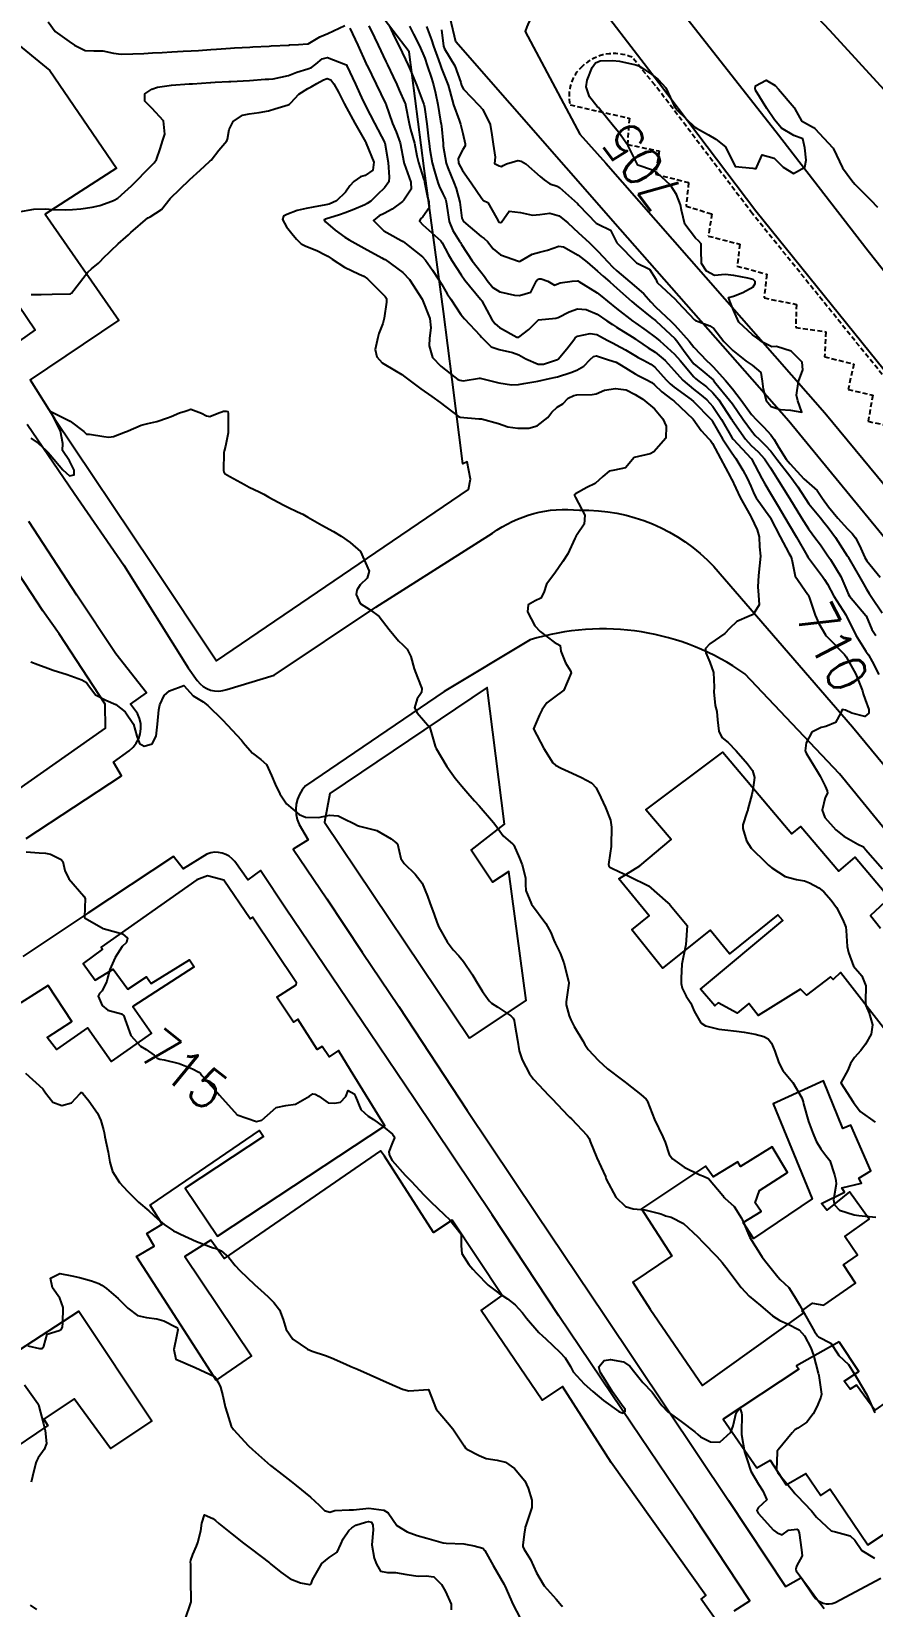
# Model space of a CAD drawing. Header units: metres. Extents: x 292545 to 299085, y 7450245 to 7463078.
# Drawn here: x 297910.9 to 297997.3, y 7451897.9 to 7452059.7 of the extents above; entities that cross this region are included whole.
import ezdxf
from ezdxf.enums import TextEntityAlignment as Align

# ---------------------------------------------------------------- set-up
doc = ezdxf.new("R2010")
doc.units = ezdxf.units.M
doc.linetypes.add('DASHED', pattern=[0.75, 0.5, -0.25])
for name, color, linetype in [('Canteiro', 45, 'DASHED'), ('Cotas', 45, 'Continuous'), ('Curvas de Nivel 1m', 11, 'Continuous'), ('Curvas de Nivel 5m', 15, 'Continuous'), ('Edificações', 30, 'Continuous'), ('Linha Férrea', 20, 'Continuous'), ('Vias Primárias', 230, 'Continuous')]:
    doc.layers.add(name, color=color, linetype=linetype)
doc.styles.add('Style-STANDARD', font='STANDARD.shx')

msp = doc.modelspace()

# ---------------------------------------------------------------- linework, layer by layer
at = {"layer": 'Canteiro'}
msp.add_lwpolyline([(297999.69, 7452022.7), (297984.94, 7452040.97), (297974.93, 7452054.18), (297972.57, 7452057.04, 0.300032), (297967.47, 7452056.13, 0.276756), (297966.21, 7452052.15), (297972.29, 7452050.78), (297972.09, 7452048.08), (297975.34, 7452047.42), (297975, 7452045.03), (297978.38, 7452044.18), (297978.11, 7452041.76), (297980.77, 7452040.96), (297980.4, 7452038.68), (297983.64, 7452037.85), (297983.37, 7452035.6), (297986.41, 7452034.75), (297986.13, 7452032.32), (297989.45, 7452031.66), (297989.38, 7452029.28), (297992.48, 7452028.84), (297992.34, 7452026.28), (297995.35, 7452025.53), (297994.77, 7452022.93), (297997.3, 7452022.33), (297996.82, 7452019.65), (298000.36, 7452018.87)], format="xyb", dxfattribs=at)
at = {"layer": 'Curvas de Nivel 1m', "flags": 128}
for points, elevation in [([(297945.52, 7452060.28), (297946.1, 7452059.06), (297946.48, 7452058.27), (297947.28, 7452056.6), (297947.44, 7452056.26), (297948.03, 7452055.02), (297948.39, 7452054.24), (297948.66, 7452053.66), (297949.23, 7452052.37), (297949.28, 7452052.23), (297949.31, 7452052.16), (297949.66, 7452050.23), (297949.81, 7452049.61), (297950.22, 7452048.22), (297950.47, 7452046.91), (297950.62, 7452046.22), (297951.14, 7452044.6), (297951.24, 7452044.31), (297951.26, 7452044.21), (297951.57, 7452042.66), (297951.69, 7452042.2), (297951.72, 7452041.59), (297951.09, 7452040.66), (297950.85, 7452040.45), (297950.73, 7452040.21), (297951.08, 7452039.82), (297952.92, 7452038.19), (297953.06, 7452037.99), (297953.68, 7452036.82), (297954.06, 7452036.17), (297955.02, 7452034.68), (297955.4, 7452034.16), (297956.99, 7452032.19), (297957.02, 7452032.17), (297957.04, 7452032.14), (297957.12, 7452032.01), (297958.15, 7452030.12), (297958.5, 7452029.66), (297958.95, 7452029.29), (297960.73, 7452028.31), (297960.94, 7452028.29), (297961.96, 7452029.07), (297962.96, 7452030.07), (297964.75, 7452030.26), (297964.97, 7452030.32), (297966.1, 7452030.91), (297966.98, 7452031.22), (297967.85, 7452031.15), (297968.97, 7452030.64), (297969.98, 7452029.98), (297970.56, 7452029.58), (297970.96, 7452029.33), (297972.58, 7452028.32), (297972.94, 7452028.08), (297973.02, 7452028.03), (297973.13, 7452027.95), (297974.22, 7452027.21), (297974.93, 7452026.76), (297975.96, 7452025.91), (297976.9, 7452024.86), (297977.79, 7452023.89), (297978.88, 7452022.96), (297979.49, 7452022.49), (297980.24, 7452021.86), (297980.86, 7452021.17), (297981.75, 7452019.84), (297982.82, 7452018), (297982.95, 7452017.83), (297984.8, 7452015.83), (297984.83, 7452015.78), (297985.9, 7452013.79), (297986.2, 7452013.23), (297986.76, 7452012.29), (297987.08, 7452011.78), (297987.58, 7452010.93), (297988.27, 7452009.76), (297988.72, 7452009.01), (297989.46, 7452007.75), (297990.52, 7452005.91), (297990.61, 7452005.74), (297990.68, 7452005.62), (297992.12, 7452003.72), (297992.35, 7452003.41), (297992.64, 7452002.91), (297993.29, 7452001.7), (297994.52, 7451999.77), (297994.57, 7451999.69), (297994.6, 7451999.64), (297995.56, 7451997.68), (297996.57, 7451996.05), (297996.73, 7451995.84), (297996.85, 7451995.67), (297997.23, 7451994.98), (297997.93, 7451993.65)], 709), ([(297947.64, 7452060.25), (297948.18, 7452059.12), (297948.6, 7452058.24), (297949.28, 7452056.82), (297949.56, 7452056.23), (297949.82, 7452055.67), (297950.44, 7452054.22), (297951.14, 7452052.31), (297951.17, 7452052.21), (297951.23, 7452051.91), (297951.48, 7452050.21), (297951.66, 7452048.68), (297951.72, 7452048.2), (297951.8, 7452047.57), (297952.05, 7452046.2), (297952.28, 7452045.33), (297952.61, 7452044.19), (297952.74, 7452043.79), (297953.12, 7452043), (297953.39, 7452042.46), (297953.48, 7452042.18), (297953.54, 7452041.75), (297953.79, 7452040.18), (297954.14, 7452039.24), (297954.84, 7452038.16), (297954.93, 7452038.03), (297955.06, 7452037.81), (297956.15, 7452036.15), (297957.03, 7452035.01), (297957.42, 7452034.54), (297957.68, 7452034.13), (297958.27, 7452033.39), (297959, 7452032.95), (297960.48, 7452032.62), (297961, 7452032.58), (297962.17, 7452032.91), (297962.74, 7452034.07), (297962.86, 7452034.22), (297963.01, 7452034.28), (297963.23, 7452034.28), (297963.93, 7452034.06), (297964.59, 7452033.63), (297965.01, 7452033.79), (297965.19, 7452033.86), (297966.41, 7452034.03), (297966.96, 7452034.08), (297967.01, 7452034.07), (297967.11, 7452034.02), (297969, 7452032.85), (297969.47, 7452032.47), (297970.05, 7452031.98), (297970.98, 7452031.25), (297972.66, 7452029.95), (297972.96, 7452029.73), (297974.01, 7452028.99), (297974.95, 7452028.29), (297975.41, 7452027.92), (297976.92, 7452026.55), (297977.51, 7452025.89), (297978.9, 7452024.22), (297979.07, 7452024.05), (297979.29, 7452023.87), (297980.2, 7452023.18), (297980.88, 7452022.57), (297981.48, 7452021.84), (297982.75, 7452019.92), (297982.81, 7452019.83), (297982.84, 7452019.78), (297984.23, 7452017.82), (297984.82, 7452017.16), (297985.51, 7452016.5), (297986.16, 7452015.79), (297986.79, 7452014.87), (297987.48, 7452013.77), (297988.75, 7452011.76), (297989.99, 7452009.75), (297990.71, 7452008.59), (297991.07, 7452008.09), (297991.35, 7452007.73), (297991.93, 7452006.96), (297992.68, 7452005.84), (297992.77, 7452005.71), (297992.94, 7452005.45), (297994, 7452003.7), (297994.64, 7452002.28), (297994.81, 7452001.86), (297994.91, 7452001.69), (297996.6, 7451999.69), (297996.62, 7451999.67), (297997.2, 7451998.27), (297997.62, 7451997.65)], 708), ([(297949.72, 7452060.23), (297950.12, 7452059.41), (297950.72, 7452058.22), (297951.28, 7452056.94), (297951.53, 7452056.21), (297951.95, 7452054.89), (297952.17, 7452054.2), (297952.39, 7452053.34), (297952.6, 7452052.19), (297952.9, 7452050.49), (297952.95, 7452050.18), (297952.98, 7452049.96), (297953.15, 7452048.18), (297953.18, 7452047.9), (297953.48, 7452046.18), (297953.63, 7452045.69), (297954.27, 7452044.17), (297954.51, 7452043.55), (297954.87, 7452042.16), (297955.09, 7452040.51), (297955.26, 7452040.16), (297957.07, 7452038.62), (297957.36, 7452038.43), (297957.73, 7452038.13), (297958.31, 7452037.38), (297959.04, 7452036.76), (297960.89, 7452036.09), (297961.03, 7452036.06), (297961.05, 7452036.07), (297961.09, 7452036.09), (297962.3, 7452036.82), (297963.05, 7452037.03), (297963.89, 7452037.22), (297965.06, 7452037.65), (297965.51, 7452037.58), (297967.04, 7452036.73), (297967.96, 7452036.01), (297969.02, 7452035.06), (297969.59, 7452034.56), (297970.28, 7452033.98), (297970.67, 7452033.64), (297971.01, 7452033.33), (297972.54, 7452031.95), (297972.99, 7452031.58), (297974.61, 7452030.28), (297974.96, 7452029.99), (297975.04, 7452029.92), (297976.95, 7452028.17), (297977.18, 7452027.9), (297977.85, 7452026.97), (297978.63, 7452025.88), (297978.91, 7452025.57), (297979.83, 7452024.79), (297980.89, 7452023.9), (297980.94, 7452023.85), (297981.19, 7452023.54), (297982.58, 7452021.83), (297982.87, 7452021.44), (297983.97, 7452019.82), (297984.83, 7452018.67), (297985.23, 7452018.2), (297985.62, 7452017.8), (297986.23, 7452017.21), (297986.81, 7452016.58), (297987.43, 7452015.77), (297988.78, 7452014.04), (297988.99, 7452013.76), (297989.6, 7452012.91), (297990.36, 7452011.74), (297990.74, 7452011.19), (297991.93, 7452009.72), (297992.28, 7452009.28), (297992.71, 7452008.74), (297993.47, 7452007.7), (297994.68, 7452005.84), (297994.74, 7452005.75), (297994.77, 7452005.69), (297994.91, 7452005.46), (297995.94, 7452003.67), (297996.19, 7452003.21), (297996.64, 7452002.41), (297996.93, 7452001.96), (297997.12, 7452001.66), (297998.26, 7451999.99)], 707), ([(297951.45, 7452060.21), (297951.96, 7452058.85), (297952.17, 7452058.2), (297952.68, 7452056.79), (297952.89, 7452056.19), (297952.99, 7452055.9), (297953.26, 7452055.21), (297953.66, 7452054.18), (297953.85, 7452053.57), (297954.24, 7452052.17), (297954.79, 7452050.58), (297954.93, 7452050.16), (297955.19, 7452049.23), (297955.44, 7452048.16), (297955.41, 7452047.93), (297955.17, 7452047.56), (297954.7, 7452046.63), (297954.74, 7452046.16), (297955.15, 7452045.4), (297956.04, 7452044.15), (297957.12, 7452042.52), (297957.32, 7452042.34), (297957.74, 7452042.13), (297958.65, 7452040.55), (297958.89, 7452040.11), (297959.04, 7452040.07), (297959.08, 7452040.06), (297959.13, 7452040.06), (297959.15, 7452040.11), (297959.95, 7452041.25), (297961.1, 7452041.09), (297962.35, 7452040.83), (297963.1, 7452040.9), (297964.12, 7452041.03), (297965.09, 7452040.74), (297965.98, 7452040.03), (297967.07, 7452039), (297968.15, 7452038.01), (297969.05, 7452037.12), (297970.1, 7452035.98), (297970.57, 7452035.52), (297971.02, 7452035.12), (297972.33, 7452033.96), (297973.01, 7452033.4), (297973.79, 7452032.73), (297974.49, 7452031.93), (297974.99, 7452031.4), (297976.59, 7452029.9), (297976.96, 7452029.53), (297978.42, 7452027.89), (297978.93, 7452027.28), (297980.25, 7452025.86), (297980.6, 7452025.55), (297980.91, 7452025.26), (297982.18, 7452023.84), (297982.88, 7452022.99), (297983.78, 7452021.82), (297984.85, 7452020.36), (297985.36, 7452019.8), (297986.11, 7452019.06), (297986.83, 7452018.25), (297987.17, 7452017.78), (297987.63, 7452016.96), (297988.39, 7452015.76), (297988.8, 7452015.27), (297990.23, 7452013.75), (297990.77, 7452013.25), (297991.58, 7452012.54), (297992.14, 7452011.72), (297992.74, 7452010.86), (297993.72, 7452009.7), (297994.71, 7452008.59), (297995.17, 7452008.14), (297995.51, 7452007.68), (297995.92, 7452006.9), (297996.47, 7452005.66), (297996.68, 7452005.32), (297998.05, 7452003.65)], 706), ([(297909.58, 7452041.18), (297911.1, 7452041.45), (297912.28, 7452041.49), (297913.1, 7452041.4), (297914.37, 7452041.38), (297915.1, 7452041.4), (297915.94, 7452041.46), (297917.1, 7452041.64), (297917.89, 7452041.82), (297919.11, 7452042.25), (297919.35, 7452042.35), (297919.74, 7452042.58), (297920.47, 7452043.23), (297921.13, 7452043.85), (297921.85, 7452044.56), (297922.49, 7452045.2), (297923.15, 7452045.88), (297923.49, 7452046.21), (297923.72, 7452046.53), (297924.08, 7452047.63), (297924.37, 7452048.53), (297924.58, 7452049.14), (297924.42, 7452050.53), (297923.22, 7452051.81), (297922.5, 7452052.55), (297922.5, 7452053.28), (297923.25, 7452053.75), (297923.83, 7452053.96), (297925.25, 7452054.19), (297927.06, 7452054.3), (297927.25, 7452054.32), (297927.41, 7452054.33), (297929.25, 7452054.44), (297929.28, 7452054.44), (297929.73, 7452054.47), (297931.16, 7452054.55), (297931.25, 7452054.55), (297931.36, 7452054.56), (297933.26, 7452054.67), (297934.88, 7452054.78), (297935.26, 7452054.81), (297935.69, 7452054.83), (297937.26, 7452055.16), (297938.12, 7452055.51), (297939.27, 7452055.85), (297939.62, 7452055.99), (297940.07, 7452056.34), (297940.72, 7452056.89), (297941.28, 7452057.02), (297943.14, 7452056.3), (297943.22, 7452056.25), (297943.27, 7452056.16), (297944.15, 7452054.29), (297944.92, 7452052.6), (297945.08, 7452052.28), (297945.23, 7452051.98), (297946.12, 7452050.27), (297947.18, 7452048.26), (297947.52, 7452046.25), (297947.62, 7452044.73), (297947.57, 7452044.25), (297947.13, 7452043.62), (297946.43, 7452042.96), (297945.74, 7452042.27), (297945.37, 7452042.02), (297945.11, 7452041.89), (297944, 7452041.39), (297943.09, 7452041.05), (297942.53, 7452040.87), (297941.08, 7452040.41), (297941.03, 7452040.39), (297940.95, 7452040.33), (297941.08, 7452040.13), (297942.06, 7452039.3), (297943.07, 7452038.58), (297943.52, 7452038.3), (297945.05, 7452037.44), (297946.85, 7452036.45), (297947.04, 7452036.35), (297947.1, 7452036.32), (297947.2, 7452036.26), (297949.02, 7452034.94), (297949.69, 7452034.22), (297950.99, 7452032.21), (297951.81, 7452030.2), (297951.89, 7452029.26), (297951.76, 7452028.2), (297951.73, 7452027.41), (297952.08, 7452026.2), (297952.91, 7452025.32), (297954.35, 7452024.17), (297954.67, 7452023.95), (297954.89, 7452023.86), (297955.23, 7452023.82), (297956.89, 7452024.09), (297956.95, 7452024.09), (297958.89, 7452023.59), (297960.19, 7452023.4), (297960.89, 7452023.44), (297961.45, 7452023.52), (297962.89, 7452023.79), (297964.07, 7452024.05), (297964.75, 7452024.19), (297964.9, 7452024.22), (297966.28, 7452024.65), (297966.91, 7452024.91), (297967.63, 7452025.3), (297968.27, 7452026.01), (297968.61, 7452026.31), (297968.93, 7452026.36), (297969.22, 7452026.29), (297970.16, 7452025.98), (297970.92, 7452025.71), (297971.46, 7452025.42), (297972.9, 7452024.53), (297973.27, 7452024.32), (297974.01, 7452023.93), (297974.59, 7452023.62), (297974.89, 7452023.39), (297975.64, 7452022.68), (297976.67, 7452021.9), (297976.87, 7452021.75), (297978.84, 7452019.88), (297979.66, 7452018.7), (297980.46, 7452017.86), (297980.64, 7452017.67), (297980.82, 7452017.37), (297981.64, 7452015.84), (297982.67, 7452013.93), (297982.73, 7452013.83), (297982.77, 7452013.74), (297983.69, 7452011.82), (297984.72, 7452009.93), (297984.79, 7452009.81), (297985.43, 7452008.52), (297985.61, 7452007.8), (297985.65, 7452006.75), (297985.76, 7452005.79), (297985.66, 7452004.8), (297985.54, 7452003.8), (297985.5, 7452002.65), (297985.56, 7452001.8), (297985.62, 7452000.79), (297985.01, 7451999.8), (297984.6, 7451999.62), (297983.33, 7451999.09), (297982.59, 7451998.38), (297982.1, 7451997.84), (297980.57, 7451996.78), (297980.12, 7451996.31), (297980.15, 7451995.86), (297980.55, 7451994.92), (297980.94, 7451993.85), (297981.01, 7451992.35), (297980.97, 7451991.85), (297981.12, 7451990.47), (297981.28, 7451989.85), (297981.34, 7451988.98), (297981.47, 7451987.84), (297981.8, 7451987.19), (297982.45, 7451986.65), (297983.26, 7451985.82), (297984.42, 7451984.46), (297984.94, 7451983.8), (297985.16, 7451983.05), (297984.99, 7451981.8), (297984.87, 7451981.32), (297984.47, 7451979.81), (297984.45, 7451979.73), (297984.37, 7451979.47), (297983.96, 7451978.2), (297983.95, 7451977.81), (297984.33, 7451976.56), (297984.81, 7451975.81), (297986.31, 7451974.32), (297986.59, 7451974.07), (297986.93, 7451973.78), (297988.29, 7451972.9), (297989.45, 7451972.58), (297990.28, 7451972.44), (297990.81, 7451972.26), (297991.76, 7451971.72), (297992.06, 7451971.5), (297992.27, 7451971.32), (297993.02, 7451970.47), (297993.57, 7451969.7), (297994.23, 7451968.43), (297994.52, 7451967.69), (297994.56, 7451967.35), (297994.67, 7451965.69), (297994.79, 7451965.09), (297995.3, 7451963.68), (297996.17, 7451962.69), (297996.57, 7451961.66), (297996.54, 7451960.07), (297996.57, 7451959.66), (297996.92, 7451958.86), (297997.27, 7451957.65), (297997.13, 7451956.69), (297996.56, 7451955.66), (297996.08, 7451955.04), (297995.42, 7451954.32), (297995.01, 7451953.68), (297994.73, 7451953), (297994.03, 7451951.69), (297995.3, 7451949.68), (297996, 7451948.76), (297997.53, 7451947.65)], 711), ([(297910.84, 7452032.69), (297910.99, 7452032.66), (297911.85, 7452032.68), (297912.99, 7452032.72), (297914.88, 7452032.75), (297914.99, 7452032.81), (297916.37, 7452034.62), (297916.66, 7452034.98), (297917.02, 7452035.3), (297917.76, 7452035.88), (297918.45, 7452036.6), (297918.74, 7452036.9), (297919.05, 7452037.19), (297919.77, 7452037.87), (297920.56, 7452038.58), (297920.83, 7452038.81), (297921.07, 7452039.03), (297922.81, 7452040.54), (297922.99, 7452040.63), (297923.08, 7452040.67), (297924.23, 7452041.39), (297925.11, 7452042.52), (297927.13, 7452044.49), (297928.19, 7452045.44), (297929.16, 7452046.32), (297929.24, 7452046.39), (297929.32, 7452046.47), (297930.13, 7452047.5), (297930.93, 7452048.45), (297931.02, 7452048.62), (297931.19, 7452049.61), (297931.6, 7452050.44), (297932.55, 7452051.09), (297933.22, 7452051.25), (297934.26, 7452051.37), (297935.22, 7452051.55), (297935.86, 7452051.75), (297937.23, 7452052.15), (297937.38, 7452052.22), (297937.5, 7452052.37), (297938.35, 7452053.25), (297939.25, 7452053.84), (297939.59, 7452054.01), (297940.18, 7452054.34), (297940.86, 7452054.73), (297941.26, 7452054.86), (297941.64, 7452054.71), (297941.94, 7452054.32), (297942.4, 7452053.47), (297942.99, 7452052.3), (297943.23, 7452051.84), (297944.09, 7452050.29), (297945.18, 7452048.35), (297945.22, 7452048.28), (297945.26, 7452048.2), (297946.05, 7452046.27), (297945.95, 7452045.46), (297945.14, 7452044.91), (297944.68, 7452044.75), (297943.99, 7452044.29), (297943.59, 7452043.84), (297943.12, 7452043.18), (297942.22, 7452042.31), (297941.46, 7452041.97), (297941.11, 7452041.88), (297939.81, 7452041.64), (297939.1, 7452041.51), (297938.15, 7452041.31), (297937.09, 7452040.9), (297936.76, 7452040.71), (297936.67, 7452040.38), (297937.08, 7452039.62), (297937.62, 7452038.93), (297938.09, 7452038.36), (297938.57, 7452037.87), (297939.06, 7452037.63), (297940.2, 7452037.19), (297941.05, 7452036.76), (297941.33, 7452036.61), (297941.77, 7452036.32), (297943.03, 7452035.47), (297944.53, 7452034.78), (297945.02, 7452034.55), (297945.4, 7452034.28), (297947, 7452032.68), (297947.2, 7452032.46), (297947.33, 7452032.25), (297947.35, 7452031.89), (297947.09, 7452030.26), (297946.96, 7452029.69), (297946.55, 7452028.66), (297946.44, 7452028.27), (297946.18, 7452027.01), (297946.34, 7452026.27), (297946.91, 7452025.65), (297948.34, 7452024.8), (297948.9, 7452024.46), (297949.22, 7452024.23), (297950.88, 7452022.98), (297951.99, 7452022.2), (297952.86, 7452021.58), (297954.74, 7452020.16), (297954.8, 7452020.12), (297954.84, 7452020.1), (297954.92, 7452020.08), (297956.84, 7452019.92), (297957.09, 7452019.89), (297958.84, 7452019.44), (297959.82, 7452019.09), (297960.83, 7452018.94), (297961.95, 7452018.96), (297962.83, 7452019.2), (297963.91, 7452020.05), (297964.31, 7452020.59), (297964.86, 7452021.11), (297965.44, 7452021.45), (297966.02, 7452022.03), (297966.59, 7452022.31), (297966.88, 7452022.36), (297968.48, 7452022.4), (297968.88, 7452022.49), (297969.73, 7452022.84), (297970.88, 7452023.03), (297971.95, 7452022.89), (297972.88, 7452022.4), (297973.17, 7452022.24), (297973.67, 7452021.94), (297974.86, 7452020.94), (297975.73, 7452019.92), (297976.07, 7452019.15), (297976.05, 7452017.91), (297974.81, 7452016.5), (297974.43, 7452016.32), (297972.8, 7452015.95), (297971.88, 7452014.86), (297970.78, 7452014.62), (297970.22, 7452014.54), (297969.57, 7452013.99), (297968.77, 7452013.28), (297967.92, 7452012.85), (297966.75, 7452012.21), (297966.66, 7452012.12), (297966.64, 7452012.02), (297966.75, 7452011.81), (297967.71, 7452010.01), (297967.64, 7452009.08), (297966.93, 7452008.02), (297966.83, 7452007.89), (297966.7, 7452007.62), (297965.96, 7452006.03), (297965.46, 7452005.25), (297964.65, 7452004.05), (297963.78, 7452002.92), (297963.5, 7452002.06), (297963.21, 7452001.48), (297962.62, 7452001.2), (297961.9, 7452000.8), (297961.82, 7452000.08), (297962.59, 7451998.65), (297963.13, 7451998.06), (297964.57, 7451996.98), (297965.17, 7451996.64), (297965.26, 7451996.04), (297965.73, 7451994.85), (297966.24, 7451994.02), (297966.3, 7451993.8), (297965.55, 7451992.03), (297964.5, 7451991.25), (297963.82, 7451990.74), (297963.32, 7451990.06), (297963.06, 7451989.49), (297962.46, 7451988.07), (297963.49, 7451986.06), (297964.43, 7451984.57), (297964.71, 7451984.33), (297965.28, 7451984.04), (297966.42, 7451983.52), (297967.36, 7451983.06), (297968.4, 7451982.5), (297968.89, 7451981.99), (297969.37, 7451981.01), (297969.84, 7451979.99), (297970.35, 7451978.69), (297970.47, 7451977.98), (297970.42, 7451976.07), (297970.41, 7451975.98), (297970.32, 7451975.28), (297970.15, 7451974.13), (297970.18, 7451973.98), (297970.3, 7451973.86), (297970.55, 7451973.73), (297972.29, 7451972.9), (297974.27, 7451971.93), (297976.26, 7451970.2), (297976.4, 7451970.06), (297976.53, 7451969.91), (297978.22, 7451967.88), (297978.08, 7451965.88), (297978.05, 7451965.73), (297977.69, 7451963.89), (297977.61, 7451962.44), (297977.61, 7451961.89), (297977.7, 7451961.44), (297978.14, 7451960.62), (297978.6, 7451959.88), (297978.95, 7451959.05), (297979.63, 7451957.86), (297980.1, 7451957.56), (297981.48, 7451957.22), (297982.1, 7451957.13), (297983.28, 7451957.01), (297984.09, 7451956.91), (297985.2, 7451956.69), (297986.09, 7451956.46), (297986.54, 7451956.23), (297986.88, 7451955.78), (297987.24, 7451954.94), (297987.64, 7451953.77), (297988.05, 7451952.96), (297989.07, 7451951.75), (297990.02, 7451950.16), (297990.15, 7451949.74), (297990.19, 7451949.56), (297990.7, 7451947.73), (297991.09, 7451946.62), (297991.47, 7451945.72), (297991.95, 7451944.92), (297992.49, 7451944.25), (297992.88, 7451943.71), (297993.37, 7451942.25), (297993.51, 7451941.7), (297993.53, 7451941.31), (297993.27, 7451939.7), (297993.37, 7451939.18), (297993.88, 7451938.63), (297995.4, 7451938.16), (297995.88, 7451938.09), (297997.61, 7451937.92)], 712), ([(297910.82, 7452017.91), (297911.55, 7452017.42), (297912.36, 7452016.67), (297912.57, 7452016.44), (297912.8, 7452016.2), (297914.09, 7452014.65), (297914.77, 7452014.06), (297915.24, 7452014.17), (297915.26, 7452014.64), (297914.79, 7452015.58), (297914.07, 7452016.65), (297914.09, 7452017.37), (297913.84, 7452018.65), (297912.85, 7452020.66), (297914.84, 7452019.68), (297916.24, 7452018.62), (297916.54, 7452018.33), (297916.82, 7452018.32), (297918.32, 7452018.1), (297918.82, 7452018.02), (297919.3, 7452018.1), (297920.54, 7452018.57), (297920.74, 7452018.65), (297920.82, 7452018.68), (297922.14, 7452019.24), (297922.84, 7452019.44), (297923.75, 7452019.62), (297924.85, 7452020), (297925.21, 7452020.15), (297926.07, 7452020.51), (297926.66, 7452020.7), (297926.86, 7452020.77), (297927.25, 7452020.89), (297928.33, 7452020.48), (297928.85, 7452020.23), (297929.18, 7452020.13), (297929.95, 7452020.46), (297930.61, 7452020.7), (297930.86, 7452020.7), (297931.05, 7452020.65), (297931.08, 7452020.45), (297931.07, 7452020.23), (297931.08, 7452018.45), (297930.81, 7452017.09), (297930.65, 7452016.6), (297930.64, 7452016.45), (297930.61, 7452014.61), (297930.63, 7452014.45), (297930.77, 7452014.27), (297931.24, 7452013.97), (297932.76, 7452013.16), (297933.24, 7452012.9), (297934.25, 7452012.41), (297934.59, 7452012.24), (297934.75, 7452012.16), (297935.27, 7452011.87), (297936.74, 7452011.07), (297937.2, 7452010.84), (297938.21, 7452010.36), (297938.73, 7452010.1), (297939.25, 7452009.82), (297940.71, 7452009), (297941.91, 7452008.32), (297942.7, 7452007.84), (297943.6, 7452007.2), (297944.68, 7452006.28), (297945.56, 7452004.27), (297945.37, 7452003.54), (297944.64, 7452002.85), (297944.29, 7452002.29), (297944.21, 7452001.87), (297944.62, 7452000.93), (297945.65, 7452000.27), (297946.6, 7451999.6), (297947.62, 7451998.25), (297948.57, 7451997.09), (297949.02, 7451996.68), (297949.47, 7451996.23), (297949.84, 7451995.5), (297950.19, 7451994.22), (297950.53, 7451993.34), (297950.97, 7451992.21), (297950.93, 7451991.79), (297950.5, 7451991.15), (297950.22, 7451990.21), (297950.49, 7451989.71), (297951.78, 7451988.2), (297952.35, 7451986.28), (297952.37, 7451986.19), (297952.44, 7451986.03), (297953.54, 7451984.18), (297954.41, 7451983), (297955.07, 7451982.16), (297955.68, 7451981.44), (297956.38, 7451980.67), (297956.86, 7451980.14), (297958.35, 7451978.43), (297958.57, 7451978.12), (297959.32, 7451977.09), (297960.32, 7451976.21), (297960.38, 7451976.16), (297960.42, 7451976.1), (297961.01, 7451974.79), (297961.29, 7451974.09), (297961.61, 7451972.76), (297961.62, 7451972.08), (297961.66, 7451971.47), (297962.25, 7451970.07), (297963.7, 7451968.06), (297964.21, 7451967.16), (297964.54, 7451966.37), (297964.68, 7451966.04), (297965.18, 7451965.02), (297965.56, 7451964.03), (297966.04, 7451962.13), (297966.07, 7451962.02), (297966.07, 7451961.94), (297965.79, 7451960.03), (297965.81, 7451959.7), (297966.12, 7451958.59), (297966.27, 7451958.18), (297966.34, 7451958.03), (297966.63, 7451957.5), (297967.51, 7451956.01), (297967.71, 7451955.64), (297968.07, 7451955.11), (297969.11, 7451953.99), (297970.05, 7451953.14), (297971.59, 7451951.96), (297971.85, 7451951.78), (297972.03, 7451951.65), (297973.46, 7451950.5), (297974.01, 7451950.04), (297974.1, 7451949.93), (297974.16, 7451949.78), (297974.86, 7451947.92), (297975.72, 7451946.16), (297975.84, 7451945.91), (297975.96, 7451945.6), (297976.39, 7451944.35), (297976.72, 7451943.9), (297977.93, 7451943.05), (297979.54, 7451942.24), (297979.92, 7451942.1), (297980.41, 7451941.86), (297981.9, 7451940.13), (297981.99, 7451939.94), (297982.09, 7451939.84), (297983.07, 7451939.01), (297983.81, 7451937.81), (297983.87, 7451937.65), (297984.67, 7451935.8), (297985.82, 7451933.96), (297985.95, 7451933.79), (297986.46, 7451933.14), (297987.53, 7451931.77), (297987.79, 7451931.51), (297988.69, 7451930.67), (297989.26, 7451929.75), (297989.45, 7451929.42), (297989.76, 7451928.91), (297990.43, 7451927.73), (297991.3, 7451926.15), (297991.62, 7451925.72), (297991.72, 7451925.63), (297992.98, 7451924.96), (297993.7, 7451923.87), (297993.82, 7451923.69), (297994.79, 7451922.78), (297995.49, 7451921.67), (297995.68, 7451921.34), (297996.69, 7451919.66), (297997.5, 7451917.79)], 713), ([(297910.81, 7451994.95), (297911.54, 7451994.68), (297912.54, 7451994.3), (297913.09, 7451994.1), (297914.53, 7451993.64), (297916.04, 7451993.11), (297916.52, 7451992.82), (297916.66, 7451992.62), (297917.44, 7451991.55), (297918.5, 7451991.02), (297919.52, 7451990.58), (297920.49, 7451989.81), (297921.34, 7451988.56), (297921.69, 7451987.32), (297921.98, 7451986.55), (297922.44, 7451986.29), (297923.27, 7451986.54), (297923.69, 7451987.3), (297923.8, 7451988.53), (297923.96, 7451990), (297924.07, 7451990.53), (297924.5, 7451991.48), (297925.04, 7451991.98), (297926.51, 7451992.5), (297927.47, 7451991.46), (297928.5, 7451990.84), (297929, 7451990.46), (297930.48, 7451988.99), (297931.01, 7451988.44), (297932.45, 7451986.91), (297932.66, 7451986.64), (297932.81, 7451986.42), (297933.58, 7451985.56), (297934.43, 7451984.93), (297935.03, 7451984.39), (297935.52, 7451983.27), (297935.9, 7451982.38), (297936.38, 7451981.39), (297937.08, 7451980.37), (297938.36, 7451979.28), (297939.01, 7451979), (297940.36, 7451978.96), (297941.49, 7451979.19), (297942.36, 7451979.12), (297942.92, 7451978.86), (297944.04, 7451978.29), (297944.35, 7451978.14), (297944.57, 7451978.07), (297946.34, 7451977.61), (297947.82, 7451976.75), (297948.32, 7451976.37), (297948.4, 7451976.31), (297948.46, 7451976.24), (297948.83, 7451974.75), (297949.15, 7451974.23), (297950.29, 7451973.13), (297951.01, 7451972.2), (297951.56, 7451970.89), (297951.81, 7451970.19), (297952.24, 7451968.99), (297952.52, 7451968.19), (297952.73, 7451967.68), (297953.57, 7451966.18), (297954.19, 7451965.36), (297954.77, 7451964.74), (297955.25, 7451964.15), (297956.16, 7451962.78), (297956.55, 7451962.14), (297957.2, 7451961.07), (297957.88, 7451960.12), (297958.13, 7451959.89), (297958.77, 7451959.47), (297960.12, 7451958.58), (297960.36, 7451958.34), (297960.45, 7451958.09), (297960.54, 7451957.66), (297960.8, 7451956.09), (297960.97, 7451954.98), (297961.27, 7451954.08), (297962.04, 7451952.64), (297962.46, 7451952.07), (297964.02, 7451950.4), (297964.35, 7451950.05), (297966, 7451948.33), (297966.15, 7451948.19), (297966.35, 7451948.02), (297967.97, 7451946.3), (297968.16, 7451946), (297968.28, 7451945.67), (297968.96, 7451943.99), (297969.84, 7451942.07), (297969.87, 7451941.98), (297969.92, 7451941.81), (297970.89, 7451939.97), (297971.88, 7451939), (297972.68, 7451938.75), (297973.88, 7451938.65), (297975.54, 7451938.25), (297975.87, 7451938.1), (297976.01, 7451938.05), (297976.57, 7451937.9), (297977.86, 7451937.27), (297979.34, 7451935.87), (297979.84, 7451935.33), (297981.27, 7451933.85), (297981.82, 7451933.24), (297982.43, 7451932.45), (297982.91, 7451931.82), (297983.79, 7451930.68), (297984.61, 7451929.8), (297985.76, 7451928.82), (297986.99, 7451927.78), (297987.75, 7451927.28), (297988.54, 7451926.96), (297989.73, 7451926.33), (297990.29, 7451925.73), (297990.94, 7451924.5), (297991.22, 7451923.72), (297991.68, 7451921.88), (297991.72, 7451921.76), (297991.74, 7451921.72), (297991.77, 7451921.63), (297992.02, 7451919.72), (297991.97, 7451919.4), (297991.64, 7451918.65), (297991.33, 7451918.02), (297991.17, 7451917.72), (297990.51, 7451916.84), (297989.61, 7451916.24), (297989.3, 7451916.05), (297989.01, 7451915.75), (297987.59, 7451914.01), (297987.49, 7451913.87), (297987.46, 7451913.77), (297987.4, 7451911.94), (297987.46, 7451911.77), (297987.56, 7451911.64), (297989.13, 7451909.75), (297989.3, 7451909.51), (297989.53, 7451909.27), (297991, 7451907.73), (297991.51, 7451907.09), (297993.03, 7451905.7), (297993.48, 7451905.57), (297994.99, 7451905.19), (297995.47, 7451904.72), (297996.17, 7451903.66), (297997.46, 7451902.88)], 714), ([(297910.26, 7451952.69), (297912.02, 7451951.08), (297912.3, 7451950.67), (297913.06, 7451949.71), (297914, 7451949.38), (297914.98, 7451949.65), (297915.88, 7451950.62), (297915.94, 7451950.7), (297916.01, 7451950.7), (297916.15, 7451950.62), (297916.76, 7451949.85), (297917.64, 7451948.6), (297917.99, 7451947.85), (297918.27, 7451946.89), (297918.33, 7451946.59), (297918.41, 7451946.15), (297918.75, 7451944.59), (297918.91, 7451943.56), (297919.19, 7451942.58), (297919.91, 7451941.47), (297920.72, 7451940.56), (297921.88, 7451939.46), (297922.94, 7451938.54), (297923.86, 7451937.71), (297924.5, 7451937.16), (297925.47, 7451936.51), (297925.85, 7451936.32), (297926.18, 7451936.17), (297927.84, 7451935.39), (297929.52, 7451934.76), (297929.83, 7451934.67), (297930.35, 7451934.44), (297931.14, 7451933.77), (297931.81, 7451932.94), (297932.26, 7451932.43), (297933.78, 7451930.98), (297934.44, 7451930.4), (297935.15, 7451929.77), (297935.76, 7451929.15), (297936.35, 7451928.37), (297936.71, 7451927.4), (297937.04, 7451926.37), (297937.72, 7451925.37), (297939.24, 7451924.34), (297939.7, 7451924.13), (297941.06, 7451923.68), (297941.69, 7451923.47), (297943.16, 7451922.82), (297943.69, 7451922.58), (297944.35, 7451922.28), (297945.67, 7451921.7), (297946.67, 7451921.26), (297947.66, 7451920.82), (297948.98, 7451920.23), (297949.65, 7451920.08), (297951.65, 7451920.19), (297952.44, 7451918.18), (297953.62, 7451916.81), (297954.16, 7451916.16), (297955.31, 7451914.43), (297955.5, 7451914.15), (297955.58, 7451914.07), (297956.86, 7451913.42), (297957.57, 7451913.13), (297958.72, 7451912.96), (297959.57, 7451912.75), (297960.5, 7451912.09), (297961.54, 7451910.83), (297961.88, 7451910.07), (297962.27, 7451908.82), (297962.27, 7451908.07), (297961.64, 7451906.23), (297961.59, 7451906.08), (297961.57, 7451906), (297961.48, 7451905.35), (297961.34, 7451904.2), (297961.36, 7451904.08), (297961.46, 7451903.85), (297962.12, 7451902.74), (297962.43, 7451902.07), (297962.75, 7451901.37), (297963.42, 7451900.2), (297963.54, 7451900.05), (297964.76, 7451898.68), (297965.31, 7451898.03), (297965.39, 7451897.88)], 716), ([(297910.5, 7451924.68), (297911.7, 7451924.4), (297911.97, 7451924.4), (297912.13, 7451924.67), (297912.49, 7451925.9), (297913.73, 7451926.27), (297913.97, 7451926.41), (297914.05, 7451926.65), (297914.09, 7451927), (297914.14, 7451928.64), (297913.77, 7451929.57), (297913.04, 7451930.66), (297912.83, 7451931.63), (297913.8, 7451932.11), (297915.03, 7451931.87), (297915.79, 7451931.71), (297917.02, 7451931.38), (297917.79, 7451931.09), (297918.11, 7451930.92), (297918.57, 7451930.59), (297919.77, 7451929.56), (297920.76, 7451928.56), (297921.75, 7451927.8), (297922.67, 7451927.61), (297923.74, 7451927.45), (297924.47, 7451927.24), (297925.73, 7451926.62), (297925.86, 7451926.5), (297925.9, 7451926.33), (297925.72, 7451925.48), (297925.52, 7451924.5), (297925.51, 7451924.31), (297925.69, 7451923.32), (297927.68, 7451922.48), (297929.67, 7451921.55), (297930.09, 7451920.88), (297930.28, 7451920.45), (297930.54, 7451919.56), (297930.78, 7451918.44), (297930.96, 7451917.78), (297931.4, 7451916.43), (297931.61, 7451916.09), (297933.18, 7451914.41), (297933.58, 7451914.03), (297935.44, 7451912.39), (297935.56, 7451912.29), (297936.64, 7451911.46), (297937.55, 7451910.76), (297938.06, 7451910.35), (297939.52, 7451909.14), (297940.41, 7451908.33), (297940.97, 7451907.78), (297941.51, 7451907.62), (297942.03, 7451907.78), (297943.51, 7451907.83), (297943.96, 7451907.84), (297945.51, 7451908), (297947.07, 7451907.81), (297947.51, 7451907.53), (297948.42, 7451906.23), (297949.48, 7451905.57), (297950.48, 7451905.21), (297951.47, 7451904.94), (297953.17, 7451904.47), (297953.47, 7451904.42), (297955.27, 7451904.35), (297955.47, 7451904.32), (297956.36, 7451904.14), (297957.23, 7451903.89), (297957.46, 7451903.68), (297958.31, 7451902.11), (297959.42, 7451900.18), (297959.46, 7451900.1), (297959.49, 7451900.03), (297960.34, 7451898.09), (297961.37, 7451896.15)], 717), ([(297910.16, 7451920.69), (297911.54, 7451918.76), (297911.59, 7451918.67), (297911.63, 7451918.5), (297912.1, 7451916.67), (297912.27, 7451916), (297912.42, 7451914.66), (297912.19, 7451914.05), (297911.57, 7451913.17), (297911.38, 7451912.85), (297911.33, 7451912.67), (297910.96, 7451911.27), (297910.84, 7451910.68)], 718), ([(297926.62, 7451896.49), (297927.29, 7451898.38), (297927.28, 7451898.48), (297927.28, 7451898.6), (297927.23, 7451900.48), (297927.23, 7451902.27), (297927.22, 7451902.48), (297927.24, 7451902.69), (297927.45, 7451903.24), (297927.84, 7451904.1), (297927.95, 7451904.48), (297928.27, 7451905.68), (297928.38, 7451906.47), (297928.63, 7451907.34), (297929.5, 7451906.95), (297929.78, 7451906.74), (297930.12, 7451906.45), (297931.48, 7451905.35), (297932.66, 7451904.42), (297933.46, 7451903.81), (297935.31, 7451902.39), (297935.44, 7451902.29), (297936.49, 7451901.43), (297937.43, 7451900.76), (297938.52, 7451900.35), (297939.42, 7451900.19), (297939.55, 7451900.21), (297939.62, 7451900.34), (297939.73, 7451900.64), (297940.69, 7451902.32), (297941.45, 7451902.96), (297942.26, 7451903.5), (297942.64, 7451904.3), (297942.88, 7451904.88), (297943.48, 7451905.72), (297943.78, 7451905.99), (297944.19, 7451906.28), (297945.18, 7451906.59), (297945.5, 7451906.64), (297945.8, 7451906.57), (297945.95, 7451906.26), (297945.96, 7451905.79), (297945.83, 7451904.26), (297946.07, 7451902.88), (297946.31, 7451902.26), (297946.72, 7451901.53), (297947.43, 7451901.39), (297948.27, 7451901.4), (297949.43, 7451901.21), (297950.6, 7451901.04), (297951.43, 7451901.06), (297952.19, 7451900.95), (297953, 7451900.18), (297953.41, 7451899.45), (297954, 7451898.16), (297953.99, 7451897.56)], 718), ([(297910.75, 7451898.04), (297911.38, 7451897.59)], 718)]:
    msp.add_lwpolyline(points, dxfattribs=dict(at, elevation=elevation))
at = {"layer": 'Curvas de Nivel 5m', "flags": 128}
for points, elevation in [([(297912.59, 7452060.67), (297913.31, 7452059.69), (297914.73, 7452058.65), (297915.3, 7452058.28), (297916.4, 7452057.73), (297917.29, 7452057.7), (297918.2, 7452057.69), (297919.29, 7452057.47), (297920.07, 7452057.36), (297921.29, 7452057.38), (297922.4, 7452057.44), (297923.29, 7452057.49), (297924.28, 7452057.55), (297925.29, 7452057.61), (297926.46, 7452057.67), (297927.29, 7452057.71), (297928.02, 7452057.75), (297929.29, 7452057.83), (297929.89, 7452057.87), (297931.3, 7452057.97), (297931.74, 7452058), (297933.3, 7452058.08), (297933.62, 7452058.1), (297935.3, 7452058.2), (297935.49, 7452058.21), (297937.3, 7452058.3), (297937.36, 7452058.31), (297938.3, 7452058.36), (297939.24, 7452058.42), (297939.3, 7452058.44), (297940.5, 7452059.15), (297941.31, 7452059.47), (297943.05, 7452060.3)], 710), ([(297943.59, 7452060.03), (297944.38, 7452058.29), (297945.27, 7452056.36), (297945.32, 7452056.28), (297945.35, 7452056.2), (297946.28, 7452054.27), (297947.23, 7452052.3), (297947.25, 7452052.27), (297947.26, 7452052.23), (297947.96, 7452050.25), (297948.32, 7452049.37), (297948.73, 7452048.24), (297949.12, 7452046.27), (297949.12, 7452046.23), (297949.13, 7452046.2), (297949.15, 7452046.14), (297949.83, 7452044.22), (297949.86, 7452043.49), (297949.11, 7452042.36), (297948.98, 7452042.23), (297947.92, 7452041.43), (297947.09, 7452040.98), (297946.59, 7452040.76), (297946, 7452040.27), (297947.07, 7452039.22), (297947.69, 7452038.87), (297948.85, 7452038.23), (297948.99, 7452038.15), (297949.06, 7452038.11), (297949.58, 7452037.7), (297951.05, 7452036.54), (297951.35, 7452036.21), (297952.06, 7452035.17), (297952.71, 7452034.19), (297953.01, 7452033.69), (297953.57, 7452032.75), (297953.95, 7452032.18), (297954.97, 7452030.63), (297955.34, 7452030.16), (297956.95, 7452028.45), (297957.1, 7452028.29), (297957.23, 7452028.14), (297958.1, 7452027.29), (297958.93, 7452027.01), (297960.3, 7452026.73), (297960.93, 7452026.48), (297961.67, 7452026.08), (297962.91, 7452025.53), (297963.46, 7452025.52), (297964.92, 7452026), (297964.95, 7452026.01), (297964.98, 7452026.04), (297965.87, 7452027.1), (297966.58, 7452028.02), (297966.73, 7452028.23), (297966.95, 7452028.39), (297968.28, 7452028.68), (297968.95, 7452028.56), (297969.32, 7452028.37), (297970.02, 7452027.98), (297970.64, 7452027.67), (297970.94, 7452027.52), (297971.9, 7452026.99), (297972.93, 7452026.36), (297973.19, 7452026.21), (297973.73, 7452025.94), (297974.51, 7452025.53), (297974.91, 7452025.22), (297976.08, 7452023.91), (297976.47, 7452023.49), (297976.89, 7452023.16), (297978.63, 7452021.88), (297978.87, 7452021.68), (297980.68, 7452019.85), (297980.76, 7452019.77), (297980.84, 7452019.64), (297981.87, 7452017.84), (297982.81, 7452016.41), (297983.22, 7452015.83), (297983.96, 7452014.64), (297984.4, 7452013.81), (297984.76, 7452012.99), (297985.12, 7452012.17), (297985.33, 7452011.8), (297986.72, 7452009.83), (297986.75, 7452009.78), (297986.79, 7452009.71), (297987.79, 7452007.77), (297988.69, 7452006.12), (297988.88, 7452005.76), (297988.97, 7452005.46), (297989.32, 7452003.75), (297990.63, 7452001.85), (297990.68, 7452001.79), (297990.71, 7452001.74), (297990.77, 7452001.6), (297991.39, 7451999.73), (297991.76, 7451998.89), (297992.44, 7451997.71), (297992.5, 7451997.63), (297992.58, 7451997.54), (297994.38, 7451995.69), (297994.56, 7451995.46), (297995.56, 7451993.68), (297996.24, 7451991.95), (297996.32, 7451991.67), (297996.51, 7451991.08), (297996.9, 7451990.06), (297996.89, 7451989.66), (297996.49, 7451989.34), (297995.13, 7451989.68), (297994.5, 7451989.99), (297994.15, 7451990.04), (297994.01, 7451989.69), (297993.46, 7451988.72), (297992.47, 7451988.3), (297991.99, 7451988.2), (297991.04, 7451987.73), (297990.45, 7451986.61), (297990.36, 7451985.82), (297990.38, 7451985.74), (297990.44, 7451985.57), (297991.57, 7451983.72), (297991.88, 7451983.19), (297992.4, 7451982.18), (297992.6, 7451981.71), (297992.64, 7451981.46), (297992.39, 7451981.01), (297992.09, 7451979.71), (297992.36, 7451978.97), (297993.49, 7451977.7), (297994.34, 7451977.05), (297995.77, 7451976.23), (297996.33, 7451975.94), (297996.46, 7451975.8), (297996.55, 7451975.67), (297998.29, 7451973.68)], 710), ([(297952.98, 7452059.85), (297953.21, 7452058.18), (297953.3, 7452057.91), (297954.35, 7452056.17), (297954.97, 7452054.45), (297955.05, 7452054.16), (297955.25, 7452053.78), (297956.83, 7452052.14), (297957.23, 7452051.67), (297957.99, 7452050.13), (297958.16, 7452049.09), (297958.29, 7452048.12), (297958.49, 7452046.79), (297958.43, 7452046.12), (297958.93, 7452045.9), (297959.15, 7452045.82), (297959.34, 7452045.92), (297959.68, 7452046.1), (297960.82, 7452046.43), (297961.16, 7452046.38), (297961.64, 7452046.09), (297963.14, 7452044.8), (297963.53, 7452044.45), (297964.13, 7452044.06), (297964.89, 7452043.81), (297965.13, 7452043.68), (297966.95, 7452042.02), (297967.11, 7452041.86), (297968.89, 7452040), (297969.08, 7452039.89), (297970.37, 7452039.27), (297971.02, 7452037.97), (297971.06, 7452037.9), (297973, 7452035.95), (297973.03, 7452035.93), (297974.37, 7452035.28), (297975.02, 7452034.24), (297975.16, 7452033.92), (297977, 7452032.18), (297977.27, 7452031.9), (297978.97, 7452030.09), (297979.07, 7452029.99), (297979.46, 7452029.87), (297980.57, 7452029.47), (297980.96, 7452029.18), (297982.01, 7452027.84), (297982.93, 7452026.93), (297984.28, 7452025.82), (297984.91, 7452025.42), (297985.78, 7452024.67), (297985.94, 7452023.79), (297986.04, 7452022.95), (297986.33, 7452021.79), (297986.86, 7452021.18), (297987.77, 7452020.86), (297988.86, 7452020.8), (297990.01, 7452020.59), (297989.6, 7452021.75), (297989.46, 7452022.33), (297989.67, 7452023.75), (297990.1, 7452024.94), (297990.04, 7452025.74), (297988.93, 7452026.86), (297987.4, 7452027.32), (297986.94, 7452027.3), (297985.98, 7452027.79), (297985.38, 7452028.24), (297984.95, 7452028.52), (297983.54, 7452029.82), (297982.98, 7452031.06), (297982.68, 7452031.83), (297982.46, 7452032.38), (297983, 7452032.52), (297983.94, 7452032.89), (297985.01, 7452033.47), (297985.23, 7452033.81), (297985.22, 7452034.01), (297985.02, 7452034.23), (297984.47, 7452034.36), (297983.02, 7452034.64), (297982.13, 7452034.73), (297981.02, 7452034.62), (297980.22, 7452035.06), (297979.7, 7452035.87), (297979.66, 7452037.26), (297979.67, 7452037.87), (297979.39, 7452038.2), (297979.07, 7452038.45), (297977.98, 7452039.89), (297977.66, 7452041.34), (297977.54, 7452041.9), (297977.12, 7452042.96), (297976.51, 7452043.91), (297975.15, 7452045.18), (297974.67, 7452045.45), (297973.15, 7452045.95), (297972.17, 7452047.96), (297971.2, 7452049.33), (297970.65, 7452049.98), (297969.22, 7452051.76), (297969.11, 7452051.88), (297968.99, 7452051.99), (297968.21, 7452052.97), (297967.85, 7452054.01), (297967.94, 7452054.69), (297968.46, 7452056), (297968.8, 7452056.47), (297969.28, 7452056.66), (297970.55, 7452056.72), (297971.28, 7452056.64), (297972.97, 7452056.26), (297973.28, 7452056.16), (297973.64, 7452055.94), (297974.6, 7452055.26), (297975.26, 7452054.76), (297976.05, 7452053.91), (297976.71, 7452052.42), (297976.96, 7452051.9), (297977.22, 7452051.56), (297979.03, 7452049.88), (297979.2, 7452049.76), (297980.42, 7452049.09), (297981.19, 7452048.62), (297982.18, 7452047.84), (297983.15, 7452045.83), (297984.99, 7452045.64), (297985.15, 7452045.61), (297985.32, 7452045.63), (297985.39, 7452045.8), (297985.95, 7452047.02), (297987.17, 7452046.67), (297988.09, 7452045.77), (297989.15, 7452045.09), (297990.32, 7452045.74), (297990.44, 7452046.46), (297990.33, 7452047.74), (297990.12, 7452048.67), (297989.2, 7452049.02), (297987.92, 7452049.77), (297987.21, 7452050.61), (297986.42, 7452051.79), (297985.25, 7452053.66), (297985.2, 7452053.8), (297985.26, 7452054.11), (297986.36, 7452054.7), (297987.26, 7452054.13), (297987.62, 7452053.78), (297989.22, 7452051.89), (297989.3, 7452051.76), (297989.97, 7452050.51), (297991.2, 7452049.83), (297991.35, 7452049.73), (297993.18, 7452047.75), (297993.22, 7452047.71), (297993.26, 7452047.63), (297994.17, 7452045.7), (297995.14, 7452044.37), (297995.46, 7452044.01), (297995.78, 7452043.68), (297997.11, 7452042.37), (297997.79, 7452041.65)], 705), ([(297910.31, 7451975.42), (297911.67, 7451975.32), (297912.31, 7451975.28), (297912.83, 7451975.18), (297913.92, 7451974.65), (297914.1, 7451974.44), (297914.29, 7451973.52), (297914.71, 7451972.64), (297916.26, 7451970.88), (297916.37, 7451970.62), (297916.33, 7451968.72), (297916.38, 7451968.62), (297918.22, 7451967.55), (297919.62, 7451967.17), (297920.21, 7451966.99), (297920.75, 7451966.56), (297920.64, 7451966.13), (297920.19, 7451965.7), (297919.46, 7451964.58), (297918.92, 7451963.33), (297918.7, 7451962.59), (297918.6, 7451962.15), (297918.14, 7451961.16), (297917.87, 7451960.87), (297917.73, 7451960.6), (297918.12, 7451959.66), (297918.71, 7451959.18), (297920.12, 7451958.79), (297920.37, 7451958.57), (297920.5, 7451958.18), (297921.09, 7451956.56), (297922.07, 7451955.47), (297922.66, 7451955.13), (297923.49, 7451954.53), (297923.79, 7451954.25), (297924.06, 7451954.15), (297924.5, 7451954.08), (297926.05, 7451953.7), (297927.4, 7451953.13), (297928.05, 7451952.81), (297928.23, 7451952.66), (297928.38, 7451952.47), (297930.02, 7451950.63), (297930.18, 7451950.45), (297931.99, 7451948.43), (297933.98, 7451947.74), (297934.52, 7451947.87), (297935.11, 7451948.39), (297936, 7451949.17), (297936.99, 7451949.39), (297938, 7451949.51), (297939.44, 7451950.34), (297939.79, 7451950.56), (297940.02, 7451950.54), (297940.4, 7451950.33), (297941.34, 7451949.65), (297942.01, 7451949.6), (297942.6, 7451949.71), (297943.16, 7451950.3), (297943.4, 7451950.92), (297944.02, 7451950.58), (297944.15, 7451950.29), (297944.69, 7451948.97), (297945.45, 7451948.27), (297945.99, 7451947.94), (297947.03, 7451947.19), (297947.97, 7451946.43), (297948.1, 7451946.24), (297948.15, 7451946.05), (297947.96, 7451945.57), (297947.57, 7451944.62), (297947.65, 7451944.24), (297947.94, 7451943.72), (297949.27, 7451942.23), (297949.91, 7451941.56), (297951.19, 7451940.2), (297951.53, 7451939.84), (297951.89, 7451939.49), (297953.26, 7451938.18), (297953.86, 7451937.63), (297955, 7451936.16), (297955.02, 7451934.97), (297955.09, 7451934.16), (297955.81, 7451933.03), (297956.22, 7451932.56), (297956.6, 7451932.14), (297957.79, 7451930.93), (297958.88, 7451930.11), (297959.77, 7451929.52), (297960.56, 7451928.89), (297961.33, 7451928.08), (297961.74, 7451927.53), (297962.99, 7451926.06), (297963.37, 7451925.71), (297963.72, 7451925.41), (297965.15, 7451924.04), (297965.7, 7451923.45), (297966.23, 7451922.56), (297966.53, 7451922.02), (297967.66, 7451920.78), (297968.53, 7451919.99), (297969.64, 7451919.06), (297971.22, 7451917.96), (297971.63, 7451917.76), (297971.85, 7451917.96), (297971.85, 7451918.17), (297971.64, 7451918.41), (297970.55, 7451919.97), (297969.67, 7451921.39), (297969.3, 7451921.98), (297969.15, 7451922.53), (297969.69, 7451923.18), (297970.37, 7451923.3), (297971.69, 7451923.03), (297972.35, 7451922.61), (297972.84, 7451921.94), (297973.67, 7451920.91), (297974.62, 7451919.92), (297975.64, 7451918.55), (297976.25, 7451917.9), (297977.62, 7451916.9), (297979, 7451915.87), (297979.31, 7451915.58), (297979.6, 7451915.35), (297980.62, 7451914.83), (297981.59, 7451914.8), (297982.72, 7451915.82), (297982.96, 7451916.47), (297983.25, 7451917.82), (297983.64, 7451918.31), (297983.82, 7451917.81), (297983.83, 7451917.61), (297983.82, 7451915.81), (297983.82, 7451915.59), (297984.12, 7451913.8), (297984.39, 7451912.99), (297984.77, 7451911.8), (297985.54, 7451910.48), (297986.01, 7451909.79), (297986.43, 7451908.87), (297985.52, 7451908.06), (297985.4, 7451907.79), (297985.41, 7451907.69), (297985.51, 7451907.51), (297987.11, 7451905.77), (297987.49, 7451905.48), (297987.98, 7451905.27), (297988.65, 7451905.75), (297989.49, 7451905.85), (297989.62, 7451905.74), (297989.74, 7451905.49), (297989.97, 7451903.73), (297990.06, 7451903.13), (297989.45, 7451902.05), (297989.38, 7451901.74), (297989.44, 7451901.58), (297990.78, 7451899.73), (297991.4, 7451898.86), (297992.31, 7451897.71)], 715)]:
    msp.add_lwpolyline(points, dxfattribs=dict(at, elevation=elevation))
at = {"layer": 'Edificações'}
for points in [[(297897.95, 7452067.81), (297912.76, 7452055.69), (297919.62, 7452045.65), (297912.26, 7452040.94), (297919.83, 7452030.03), (297910.73, 7452023.91), (297913.22, 7452019.95), (297923.19, 7452005.08), (297929.87, 7451995.04), (297955.78, 7452012.63), (297955.97, 7452013.71), (297955.63, 7452015.49), (297955.18, 7452015.28), (297954.1, 7452023.94), (297953.21, 7452030.93), (297951.22, 7452045.62), (297949.68, 7452057.61), (297944.64, 7452064.22)], [(297900.01, 7451975.2), (297918.46, 7451988.13), (297918.44, 7451990.61), (297913.72, 7451997.83), (297912.04, 7452000.19), (297903.25, 7452013.58)], [(297998.65, 7451957.03), (297993.99, 7451963.03), (297993.23, 7451962.33), (297992.94, 7451962.6), (297990.49, 7451960.7), (297989.87, 7451961.33), (297985.53, 7451958.61), (297984.56, 7451959.84), (297983.35, 7451958.85), (297981.4, 7451959.92), (297981.07, 7451959.62), (297979.6, 7451961.31), (297988.04, 7451968.37), (297987.54, 7451968.95), (297982.59, 7451964.94), (297980.59, 7451967.37), (297975.71, 7451963.48), (297972.56, 7451967.43), (297974.32, 7451968.84), (297971.21, 7451972.65), (297973.37, 7451973.98), (297976.6, 7451976.69), (297973.99, 7451979.73), (297981.89, 7451985.67), (297988.97, 7451977.29), (297989.91, 7451978.04), (297993.81, 7451973.44), (297995.48, 7451974.88), (297999.03, 7451970.7), (297997.06, 7451968.88), (297998.09, 7451967.6)], [(297983.96, 7451892.63), (297979.66, 7451898.67), (297980.16, 7451899.05), (297970.41, 7451912.71), (297965.42, 7451920.5), (297963.35, 7451919.12), (297957.08, 7451928.32), (297959.21, 7451929.85), (297954.1, 7451937.61), (297952.17, 7451936.32), (297947.14, 7451944.17), (297946.72, 7451944.73), (297930.67, 7451933.65), (297929.31, 7451935.53), (297926.61, 7451933.87), (297933.46, 7451923.66), (297929.83, 7451921.16), (297926.89, 7451925.76), (297921.67, 7451933.86), (297923.48, 7451934.94), (297922.71, 7451936.23), (297924.29, 7451937.19), (297923.06, 7451939.13), (297928.14, 7451942.6), (297934.28, 7451946.82), (297934.69, 7451946.19), (297926.66, 7451940.88), (297929.97, 7451935.96), (297947.18, 7451947.27), (297943.65, 7451952.99), (297942.41, 7451955.04), (297941.44, 7451954.39), (297940.72, 7451955.44), (297940.22, 7451955.12), (297938.22, 7451958.24), (297937.8, 7451957.92), (297936.09, 7451960.51), (297938.07, 7451961.77), (297938.11, 7451961.97), (297933.59, 7451968.73), (297933.33, 7451968.56), (297930.64, 7451972.51), (297928.95, 7451972.96), (297927.87, 7451972.57), (297918.03, 7451965.65), (297918.15, 7451965.43), (297916.18, 7451963.97), (297917.43, 7451962.26), (297919.27, 7451963.38), (297920.78, 7451961.33), (297922.68, 7451962.6), (297923.15, 7451961.89), (297927.11, 7451964.35), (297927.58, 7451963.62), (297921.28, 7451959.56), (297923.19, 7451956.8), (297919.07, 7451953.89), (297916.63, 7451957.34), (297913.43, 7451955.12), (297912.48, 7451956.35), (297915.01, 7451958.01), (297912.57, 7451961.71), (297909.76, 7451959.91)], [(297909.55, 7451924.22), (297915.73, 7451928.26), (297923.24, 7451916.98), (297918.98, 7451914.16), (297915.27, 7451919.23), (297912.14, 7451917.17), (297912.54, 7451916.51), (297908, 7451913.41)]]:
    msp.add_lwpolyline(points, dxfattribs=at)
for points in [[(297909.62, 7452027.88), (297902.86, 7452037.84), (297904.51, 7452038.97), (297911.25, 7452029.04)], [(297955.87, 7451956.29), (297961.69, 7451960.17), (297959.9, 7451973.42), (297958.24, 7451972.31), (297956.04, 7451975.61), (297959.47, 7451978.28), (297957.7, 7451992.31), (297941.51, 7451981.43), (297940.96, 7451978.48)], [(297990.02, 7451928.27), (297991.12, 7451929.06), (297992.26, 7451928.86), (297995.51, 7451931.13), (297994.29, 7451933), (297995.73, 7451934.01), (297994.42, 7451935.92), (297996.94, 7451937.7), (297994.89, 7451940.5), (297992.56, 7451938.63), (297992.03, 7451939.3), (297994.38, 7451940.48), (297994.12, 7451940.91), (297996.15, 7451941.39), (297995.86, 7451941.9), (297997.08, 7451942.65), (297995.03, 7451947.35), (297994.23, 7451947), (297992.22, 7451951.9), (297987.06, 7451949.56), (297991.07, 7451939.79), (297985.03, 7451935.7), (297983.97, 7451937.36), (297985.82, 7451938.47), (297985.21, 7451939.37), (297985.66, 7451940.65), (297988.54, 7451942.48), (297986.96, 7451945.14), (297983.7, 7451943.1), (297983.45, 7451943.6), (297980.91, 7451942.06), (297980.1, 7451943.15), (297973.55, 7451938.77), (297976.67, 7451933.92), (297972.66, 7451931.24), (297974.42, 7451928.45), (297979.81, 7451920.62), (297990.19, 7451928.05)], [(297993.83, 7451925.09), (297989.47, 7451922.64), (297989.69, 7451922.28), (297981.93, 7451917.17), (297985.37, 7451912.15), (297986.75, 7451912.96), (297988.41, 7451910.4), (297990.41, 7451911.57), (297991.95, 7451909.33), (297992.91, 7451909.96), (297996.79, 7451904.24), (298005.05, 7451909.69), (298008.23, 7451911.96), (298003.59, 7451918.4), (298003.19, 7451918.08), (298001.96, 7451919.62), (297999.7, 7451917.91), (297998.76, 7451918.98), (297997.52, 7451918.07), (297995.64, 7451920.66), (297994.97, 7451920.23), (297994.35, 7451921.06), (297995.87, 7451922.04)]]:
    msp.add_lwpolyline(points, close=True, dxfattribs=at)
at = {"layer": 'Linha Férrea', "linetype": 'Continuous'}
msp.add_lwpolyline([(297893.72, 7452147.89), (297914.1, 7452132.6), (297926.88, 7452122.2), (297939.08, 7452112.27), (297953.85, 7452099.01), (297967.06, 7452086.24), (297978.84, 7452074.65), (297992.85, 7452059.83), (298007.38, 7452043.96), (298019.92, 7452028.72), (298036.17, 7452008.29), (298049.85, 7451990), (298064.39, 7451969.86), (298079.59, 7451947.67), (298092.51, 7451928.63), (298107.33, 7451907.01), (298120.77, 7451886.73)], dxfattribs=at)
at = {"layer": 'Vias Primárias'}
for points in [[(298018.46, 7451982.54), (298004.19, 7452000.76), (297988.68, 7452019.67), (297971.34, 7452039.36), (297954.45, 7452058.64), (297953.87, 7452061.11), (297952.23, 7452076.25), (297951.37, 7452082.74, 0.174156), (297949.37, 7452086.62), (297946.45, 7452089.38), (297935.24, 7452098.82), (297923.23, 7452109.64), (297910.86, 7452119.19), (297901.81, 7452126.27), (297888.54, 7452135.57), (297869.9, 7452147.61), (297854.21, 7452157.4), (297840.94, 7452165.35), (297830.74, 7452170.8, 0.111184), (297817.22, 7452172.35, 0.518837), (297813.38, 7452165.93, 0.933116)], [(298105.19, 7451878.22, 0.092228), (298097.34, 7451898.19, 0.015887), (298087.75, 7451912.51), (298076.75, 7451928.99), (298058.6, 7451956.32), (298045.74, 7451974.13), (298033.48, 7451990.62), (298023.31, 7452003.94), (298013.79, 7452015.74), (298005.82, 7452025.76), (297996.81, 7452037.12), (297987.38, 7452049.36), (297978.21, 7452061.04), (297969.84, 7452071.7), (297960.2, 7452083.47), (297954.35, 7452089.92), (297936.53, 7452104.95), (297925.96, 7452113.95), (297915.07, 7452122.99), (297908.63, 7452128.41)], [(298000.03, 7452022.96), (297985.28, 7452041.24), (297975.27, 7452054.44), (297967.45, 7452064.69, 0.278158), (297961.57, 7452059.69), (297967.21, 7452049.15), (297969.86, 7452046.17), (297992.36, 7452020.51), (298003.19, 7452007.44)], [(297910.44, 7452019.35), (297915.25, 7452012.28), (297920.35, 7452004.86), (297926.96, 7451994.33), (297927.9, 7451993.02, 0.340607), (297930.95, 7451992.11), (297935.79, 7451993.57), (297946.26, 7452000.57), (297958.22, 7452008.15, -0.187903), (297967.16, 7452010.52, -0.214021), (297980.96, 7452004.74), (297995.2, 7451988.27), (298013.26, 7451966.44), (298025.4, 7451952.74)], [(298013.11, 7451960.31), (298003.92, 7451971.15), (297993.88, 7451983.44), (297984.15, 7451993.72, 0.232088), (297962.09, 7451997.2), (297953.26, 7451991.91), (297939.02, 7451982.21, 0.313017), (297938.37, 7451978.25), (297939.28, 7451976.66), (297937.76, 7451975.7), (297941.21, 7451970.61), (297944.84, 7451965.13), (297948.61, 7451959.55), (297955.63, 7451948.87), (297962.71, 7451938.27), (297969.73, 7451927.84), (297976.1, 7451918.33), (297982.49, 7451908.8), (297988.33, 7451899.97), (297989.89, 7451900.87), (297989.95, 7451900.9), (297991.22, 7451899, 0.353551), (297993.43, 7451898.31), (297998.13, 7451900.82)]]:
    msp.add_lwpolyline(points, format="xyb", dxfattribs=at)
for points, elevation in [([(297910.32, 7451976.8), (297920.11, 7451983.25), (297919.3, 7451984.63), (297920.9, 7451985.81, 0.371837), (297921.77, 7451989.63), (297921.05, 7451990.61), (297922.67, 7451991.76), (297919.53, 7451995.77), (297915.52, 7452001.79), (297910.61, 7452009.35)], 719.2), ([(297983.06, 7451897.48), (297984.67, 7451898.51), (297978.94, 7451907.15), (297971.56, 7451918.12), (297965.06, 7451927.78), (297958.19, 7451938.15), (297950.24, 7451949.98), (297945.62, 7451956.84), (297937.02, 7451969.54), (297934.39, 7451973.51), (297933.11, 7451972.55), (297931.75, 7451974.42, 0.349882), (297928.9, 7451975.19), (297926.46, 7451973.69), (297925.46, 7451974.94), (297916.67, 7451969.12), (297909.99, 7451964.69)], 722.59)]:
    msp.add_lwpolyline(points, format="xyb", dxfattribs=dict(at, elevation=elevation))

# ---------------------------------------------------------------- texts
at = {"layer": 'Cotas', "style": 'Style-STANDARD'}
for s, rotation, p in [('705', 126.6292, (297973.58, 7452045.82, 705)), ('710', 297.4791, (297993.16, 7451996.49, 710)), ('715', 321.0468, (297926.57, 7451953.07, 715))]:
    msp.add_text(s, height=4, rotation=rotation, dxfattribs=at).set_placement(p, align=Align.MIDDLE_CENTER)

doc.saveas('drawing.dxf')
